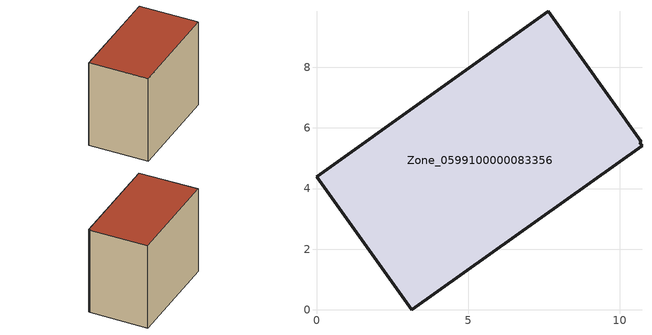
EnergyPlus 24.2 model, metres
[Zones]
Zone_0599100000083356
 floor ground (C_G): 10.73,5.41 3.14,0 0,4.39 7.65,9.85 10.72,5.55 10.66,5.51 z0
 wall outside (C_F): 0,4.39 3.14,0 10.73,5.41 10.66,5.51 10.72,5.55 7.65,9.85 0,4.39 z0:8.07
 roof outside (C_R): 3.14,0 10.73,5.41 10.66,5.51 10.72,5.55 7.65,9.85 0,4.39 z8.07
[BUILDING]
Pand.0599100000083356: North Axis=0; Terrain=City; Loads Convergence Tolerance Value=0.04; Temperature Convergence Tolerance Value=0.4; Solar Distribution=FullExterior; Maximum Number of Warmup Days=25; Minimum Number of Warmup Days=1
[Site:Location]
Rotterdam.The.Hague.AP_ZH_NLD Design_Conditions: Latitude=51.96; Longitude=4.45; Time Zone=1; Elevation=-4.5
[SITE:GROUNDTEMPERATURE:BUILDINGSURFACE]
18, 18, 18, 18, 18, 18, 18, 18, 18, 18, 18, 18
[MATERIAL] Thermal Absorptance=0.9; Solar Absorptance=0.7; Visible Absorptance=0.7
Name | Roughness | Thickness | Conductivity | Density | Specific Heat
G.TI.1975-1991 | MediumSmooth | 0.15 | 0.288461 | 540 | 1210
F.TI.1975-1991 | Rough | 0.3 | 0.230769 | 1920 | 840
R.TI.1975-1991 | MediumRough | 0.2 | 0.153846 | 1500 | 1000
[CONSTRUCTION]
C_G: G.TI.1975-1991
C_F: F.TI.1975-1991
C_R: R.TI.1975-1991
[ZONE]
Zone_0599100000083356: Type=1; Multiplier=1; Ceiling Height=Autocalculate; Volume=Autocalculate; Floor Area=autocalculate; Part of Total Floor Area=Yes
[ZONEINFILTRATION:DESIGNFLOWRATE]
Infil_Zone_0599100000083356: Zone or ZoneList or Space or SpaceList=Zone_0599100000083356; Schedule=AlwaysOn; Design Flow Rate Calculation Method=Flow/Area; Flow Rate per Floor Area=0.003; Constant Term Coefficient=1; Temperature Term Coefficient=0; Velocity Term Coefficient=0; Velocity Squared Term Coefficient=0
[HVACTEMPLATE:ZONE:IDEALLOADSAIRSYSTEM]
Zone_0599100000083356: Maximum Heating Supply Air Temperature=50; Minimum Cooling Supply Air Temperature=13; Maximum Heating Supply Air Humidity Ratio=0.0156; Minimum Cooling Supply Air Humidity Ratio=0.0077; Heating Limit=NoLimit; Cooling Limit=NoLimit; Dehumidification Control Type=ConstantSensibleHeatRatio; Cooling Sensible Heat Ratio=0.7; Dehumidification Setpoint=60; Humidification Control Type=None; Humidification Setpoint=30; Outdoor Air Method=None; Outdoor Air Flow Rate per Person=0.00944; Outdoor Air Flow Rate per Zone Floor Area=0; Outdoor Air Flow Rate per Zone=0; Demand Controlled Ventilation Type=None; Outdoor Air Economizer Type=NoEconomizer; Heat Recovery Type=None; Sensible Heat Recovery Effectiveness=0.7; Latent Heat Recovery Effectiveness=0.65
[ZONECONTROL:THERMOSTAT]
ThermostatControl_Zone_0599100000083356: Zone or ZoneList=Zone_0599100000083356; Control Type Schedule=DualSetpointControlType; Control 1=Thermostat_Zone_0599100000083356; Temperature Difference Between Cutout And Setpoint=0
[THERMOSTATSETPOINT:DUALSETPOINT]
Thermostat_Zone_0599100000083356: Heating Setpoint Temperature Schedule=HeatingSetpoint_Zone_0599100000083356; Cooling Setpoint Temperature Schedule=CoolingSetpoint_Zone_0599100000083356
[SCHEDULE:COMPACT]
HeatingSetpoint_Zone_0599100000083356: Through: 12/31, For: AllDays, Until: 24:00, 21
CoolingSetpoint_Zone_0599100000083356: Through: 12/31, For: AllDays, Until: 24:00, 24
DualSetpointControlType: Through: 12/31, For: AllDays, Until: 24:00, 4
AlwaysOn: Through: 12/31, For: AllDays, Until: 24:00, 1
